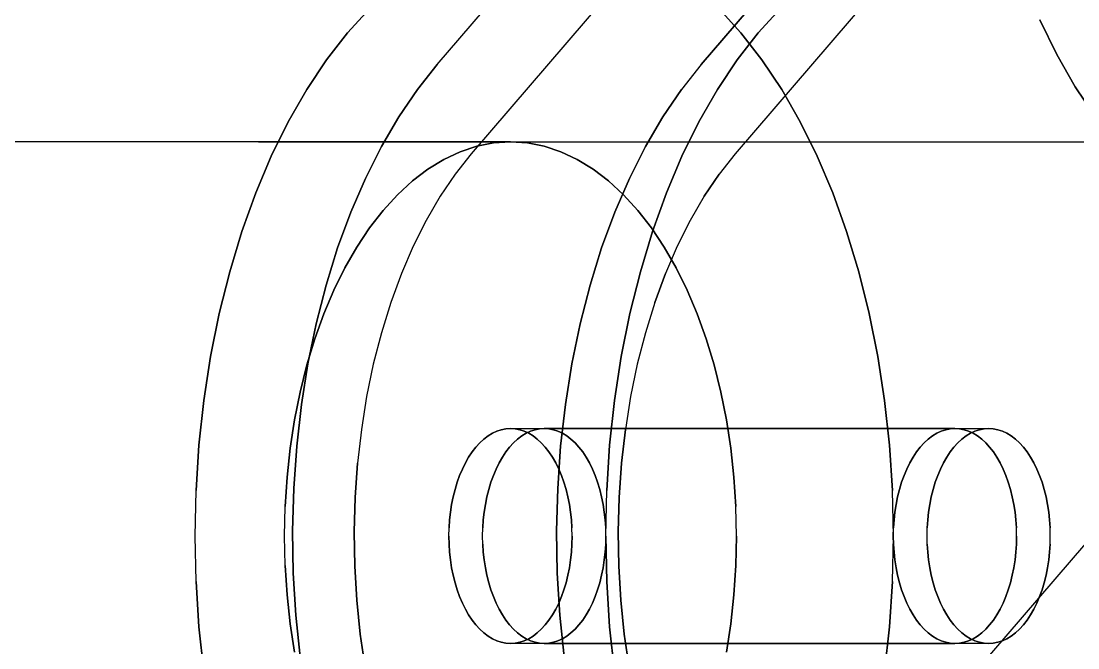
# Model space of a CAD drawing. Header units: millimetres. Extents: x -180 to 1414, y -663 to 972.
# Drawn here: x 655.39 to 684.9, y 751.88 to 769.37 of the extents above; entities that cross this region are included whole.
import ezdxf

# ---------------------------------------------------------------- set-up
doc = ezdxf.new("R2010")
doc.units = ezdxf.units.MM
doc.layers.add('SIDE', color=8, linetype='Continuous')

msp = doc.modelspace()

# ---------------------------------------------------------------- linework, layer by layer
at = {"layer": 'SIDE'}
for p, q in [((667.008, 768.157), (688.47, 793.157)), ((667.008, 768.157), (688.47, 793.157)), ((674.381, 768.157), (695.842, 793.157)), ((695.842, 793.157), (674.381, 768.157)), ((689.426, 790.663), (667.964, 765.663)), ((689.426, 790.663), (667.964, 765.663)), ((696.798, 790.663), (675.337, 765.663)), ((696.798, 790.663), (675.337, 765.663)), ((664.51, 769.046), (665.128, 769.722)), ((665.128, 769.722), (664.51, 769.046)), ((674.878, 769.722), (675.496, 769.046)), ((675.496, 769.046), (674.878, 769.722)), ((675.978, 769.046), (676.596, 769.722)), ((676.596, 769.722), (675.978, 769.046)), ((697.598, 769.337), (676.137, 744.337)), ((697.598, 769.337), (676.137, 744.337)), ((684.316, 768.437), (683.841, 769.401)), ((683.841, 769.401), (684.316, 768.437)), ((663.923, 768.291), (664.51, 769.046)), ((664.51, 769.046), (663.923, 768.291)), ((675.392, 768.291), (675.978, 769.046)), ((675.978, 769.046), (675.392, 768.291)), ((675.496, 769.046), (676.082, 768.291)), ((676.082, 768.291), (675.496, 769.046)), ((663.371, 767.462), (663.923, 768.291)), ((663.923, 768.291), (663.371, 767.462)), ((666.459, 767.464), (667.008, 768.157)), ((667.008, 768.157), (666.459, 767.464)), ((674.381, 768.157), (673.831, 767.464)), ((674.381, 768.157), (673.831, 767.464)), ((674.839, 767.462), (675.392, 768.291)), ((675.392, 768.291), (674.839, 767.462)), ((676.082, 768.291), (676.635, 767.462)), ((676.635, 767.462), (676.082, 768.291)), ((684.832, 767.538), (684.316, 768.437)), ((684.316, 768.437), (684.832, 767.538)), ((662.855, 766.563), (663.371, 767.462)), ((663.371, 767.462), (662.855, 766.563)), ((666.459, 767.464), (665.94, 766.7)), ((665.94, 766.7), (666.459, 767.464)), ((673.831, 767.464), (673.312, 766.7)), ((673.312, 766.7), (673.831, 767.464)), ((674.323, 766.563), (674.839, 767.462)), ((674.839, 767.462), (674.323, 766.563)), ((676.635, 767.462), (677.151, 766.563)), ((677.151, 766.563), (676.635, 767.462)), ((685.385, 766.709), (684.832, 767.538)), ((684.832, 767.538), (685.385, 766.709)), ((665.94, 766.7), (665.456, 765.871)), ((665.456, 765.871), (665.94, 766.7)), ((673.312, 766.7), (672.828, 765.871)), ((672.828, 765.871), (673.312, 766.7)), ((662.379, 765.599), (662.855, 766.563)), ((662.855, 766.563), (662.379, 765.599)), ((673.848, 765.599), (674.323, 766.563)), ((674.323, 766.563), (673.848, 765.599)), ((677.151, 766.563), (677.626, 765.599)), ((677.626, 765.599), (677.151, 766.563)), ((669.061, 766), (611.638, 766)), ((669.061, 766), (611.638, 766)), ((662.847, 766), (655, 766)), ((662.025, 766), (655, 766)), ((662.025, 766), (669.01, 766)), ((662.847, 766), (670.649, 766)), ((665.456, 765.871), (665.008, 764.982)), ((665.008, 764.982), (665.456, 765.871)), ((667.657, 765.724), (668.121, 765.877)), ((668.121, 765.877), (667.657, 765.724)), ((668.121, 765.877), (668.589, 765.969)), ((668.589, 765.969), (668.121, 765.877)), ((668.589, 765.969), (669.061, 766)), ((669.061, 766), (668.589, 765.969)), ((669.01, 766), (675.917, 766)), ((669.061, 766), (669.532, 765.969)), ((669.532, 765.969), (669.061, 766)), ((669.532, 765.969), (670.001, 765.877)), ((670.001, 765.877), (669.532, 765.969)), ((670.001, 765.877), (670.465, 765.724)), ((670.465, 765.724), (670.001, 765.877)), ((670.649, 766), (678.365, 766)), ((672.828, 765.871), (672.38, 764.982)), ((672.38, 764.982), (672.828, 765.871)), ((675.917, 766), (682.707, 766)), ((678.365, 766), (685.949, 766)), ((682.707, 766), (689.342, 766)), ((661.946, 764.576), (662.379, 765.599)), ((662.379, 765.599), (661.946, 764.576)), ((666.756, 765.24), (667.201, 765.511)), ((667.201, 765.511), (666.756, 765.24)), ((667.201, 765.511), (667.657, 765.724)), ((667.657, 765.724), (667.201, 765.511)), ((667.964, 765.663), (667.519, 765.101)), ((667.964, 765.663), (667.519, 765.101)), ((670.465, 765.724), (670.921, 765.511)), ((670.921, 765.511), (670.465, 765.724)), ((670.921, 765.511), (671.366, 765.24)), ((671.366, 765.24), (670.921, 765.511)), ((673.415, 764.576), (673.848, 765.599)), ((673.848, 765.599), (673.415, 764.576)), ((675.337, 765.663), (674.891, 765.101)), ((675.337, 765.663), (674.891, 765.101)), ((677.626, 765.599), (678.059, 764.576)), ((678.059, 764.576), (677.626, 765.599)), ((666.323, 764.911), (666.756, 765.24)), ((666.756, 765.24), (666.323, 764.911)), ((671.366, 765.24), (671.798, 764.911)), ((671.798, 764.911), (671.366, 765.24)), ((665.008, 764.982), (664.6, 764.036)), ((664.6, 764.036), (665.008, 764.982)), ((665.906, 764.526), (666.323, 764.911)), ((666.323, 764.911), (665.906, 764.526)), ((667.519, 765.101), (667.098, 764.482)), ((667.519, 765.101), (667.098, 764.482)), ((671.798, 764.911), (672.216, 764.526)), ((672.216, 764.526), (671.798, 764.911)), ((672.38, 764.982), (671.972, 764.036)), ((671.972, 764.036), (672.38, 764.982)), ((674.891, 765.101), (674.471, 764.482)), ((674.471, 764.482), (674.891, 765.101)), ((661.558, 763.5), (661.946, 764.576)), ((661.946, 764.576), (661.558, 763.5)), ((665.507, 764.089), (665.906, 764.526)), ((665.906, 764.526), (665.507, 764.089)), ((667.098, 764.482), (666.706, 763.81)), ((667.098, 764.482), (666.706, 763.81)), ((672.216, 764.526), (672.615, 764.089)), ((672.615, 764.089), (672.216, 764.526)), ((673.027, 763.5), (673.415, 764.576)), ((673.415, 764.576), (673.027, 763.5)), ((674.471, 764.482), (674.078, 763.81)), ((674.471, 764.482), (674.078, 763.81)), ((678.059, 764.576), (678.447, 763.5)), ((678.447, 763.5), (678.059, 764.576)), ((664.6, 764.036), (664.233, 763.04)), ((664.233, 763.04), (664.6, 764.036)), ((665.127, 763.6), (665.507, 764.089)), ((665.507, 764.089), (665.127, 763.6)), ((671.972, 764.036), (671.606, 763.04)), ((671.606, 763.04), (671.972, 764.036)), ((672.615, 764.089), (672.995, 763.6)), ((672.995, 763.6), (672.615, 764.089)), ((666.706, 763.81), (666.343, 763.089)), ((666.706, 763.81), (666.343, 763.089)), ((674.078, 763.81), (673.716, 763.089)), ((674.078, 763.81), (673.716, 763.089)), ((661.218, 762.376), (661.558, 763.5)), ((661.558, 763.5), (661.218, 762.376)), ((664.769, 763.064), (665.127, 763.6)), ((665.127, 763.6), (664.769, 763.064)), ((672.686, 762.376), (673.027, 763.5)), ((673.027, 763.5), (672.686, 762.376)), ((672.995, 763.6), (673.352, 763.064)), ((673.352, 763.064), (672.995, 763.6)), ((678.447, 763.5), (678.788, 762.376)), ((678.788, 762.376), (678.447, 763.5)), ((664.233, 763.04), (663.911, 761.999)), ((663.911, 761.999), (664.233, 763.04)), ((664.436, 762.482), (664.769, 763.064)), ((664.769, 763.064), (664.436, 762.482)), ((666.343, 763.089), (666.012, 762.323)), ((666.343, 763.089), (666.012, 762.323)), ((671.606, 763.04), (671.283, 761.999)), ((671.283, 761.999), (671.606, 763.04)), ((673.352, 763.064), (673.686, 762.482)), ((673.686, 762.482), (673.352, 763.064)), ((673.716, 763.089), (673.385, 762.323)), ((673.716, 763.089), (673.385, 762.323)), ((660.926, 761.211), (661.218, 762.376)), ((661.218, 762.376), (660.926, 761.211)), ((664.128, 761.858), (664.436, 762.482)), ((664.436, 762.482), (664.128, 761.858)), ((666.012, 762.323), (665.715, 761.516)), ((666.012, 762.323), (665.715, 761.516)), ((672.394, 761.211), (672.686, 762.376)), ((672.686, 762.376), (672.394, 761.211)), ((673.385, 762.323), (673.088, 761.516)), ((673.088, 761.516), (673.385, 762.323)), ((673.686, 762.482), (673.994, 761.858)), ((673.994, 761.858), (673.686, 762.482)), ((678.788, 762.376), (679.08, 761.211)), ((679.08, 761.211), (678.788, 762.376)), ((663.911, 761.999), (663.633, 760.919)), ((663.633, 760.919), (663.911, 761.999)), ((671.283, 761.999), (671.006, 760.919)), ((671.006, 760.919), (671.283, 761.999)), ((663.848, 761.197), (664.128, 761.858)), ((664.128, 761.858), (663.848, 761.197)), ((673.994, 761.858), (674.274, 761.197)), ((674.274, 761.197), (673.994, 761.858)), ((665.715, 761.516), (665.454, 760.672)), ((665.715, 761.516), (665.454, 760.672)), ((673.088, 761.516), (672.826, 760.672)), ((673.088, 761.516), (672.826, 760.672)), ((660.685, 760.011), (660.926, 761.211)), ((660.926, 761.211), (660.685, 760.011)), ((663.597, 760.5), (663.848, 761.197)), ((663.848, 761.197), (663.597, 760.5)), ((672.153, 760.011), (672.394, 761.211)), ((672.394, 761.211), (672.153, 760.011)), ((674.274, 761.197), (674.525, 760.5)), ((674.525, 760.5), (674.274, 761.197)), ((679.08, 761.211), (679.321, 760.011)), ((679.321, 760.011), (679.08, 761.211)), ((663.633, 760.919), (663.403, 759.806)), ((663.403, 759.806), (663.633, 760.919)), ((671.006, 760.919), (670.776, 759.806)), ((670.776, 759.806), (671.006, 760.919)), ((663.376, 759.773), (663.597, 760.5)), ((663.597, 760.5), (663.376, 759.773)), ((665.454, 760.672), (665.229, 759.797)), ((665.454, 760.672), (665.229, 759.797)), ((672.826, 760.672), (672.602, 759.797)), ((672.826, 760.672), (672.602, 759.797)), ((674.525, 760.5), (674.745, 759.773)), ((674.745, 759.773), (674.525, 760.5)), ((660.497, 758.783), (660.685, 760.011)), ((660.685, 760.011), (660.497, 758.783)), ((671.965, 758.783), (672.153, 760.011)), ((672.153, 760.011), (671.965, 758.783)), ((679.321, 760.011), (679.509, 758.783)), ((679.509, 758.783), (679.321, 760.011)), ((663.188, 759.019), (663.376, 759.773)), ((663.376, 759.773), (663.188, 759.019)), ((663.403, 759.806), (663.221, 758.666)), ((663.221, 758.666), (663.403, 759.806)), ((665.229, 759.797), (665.043, 758.895)), ((665.229, 759.797), (665.043, 758.895)), ((670.776, 759.806), (670.594, 758.666)), ((670.594, 758.666), (670.776, 759.806)), ((672.602, 759.797), (672.415, 758.895)), ((672.602, 759.797), (672.415, 758.895)), ((674.745, 759.773), (674.934, 759.019)), ((674.934, 759.019), (674.745, 759.773)), ((663.032, 758.242), (663.188, 759.019)), ((663.188, 759.019), (663.032, 758.242)), ((674.934, 759.019), (675.09, 758.242)), ((675.09, 758.242), (674.934, 759.019)), ((660.361, 757.534), (660.497, 758.783)), ((660.497, 758.783), (660.361, 757.534)), ((665.043, 758.895), (664.895, 757.971)), ((665.043, 758.895), (664.895, 757.971)), ((671.829, 757.534), (671.965, 758.783)), ((671.965, 758.783), (671.829, 757.534)), ((672.415, 758.895), (672.268, 757.971)), ((672.415, 758.895), (672.268, 757.971)), ((679.509, 758.783), (679.645, 757.534)), ((679.645, 757.534), (679.509, 758.783)), ((663.221, 758.666), (663.089, 757.505)), ((663.089, 757.505), (663.221, 758.666)), ((670.594, 758.666), (670.461, 757.505)), ((670.461, 757.505), (670.594, 758.666)), ((662.91, 757.448), (663.032, 758.242)), ((663.032, 758.242), (662.91, 757.448)), ((675.09, 758.242), (675.212, 757.448)), ((675.212, 757.448), (675.09, 758.242)), ((664.895, 757.971), (664.788, 757.03)), ((664.895, 757.971), (664.788, 757.03)), ((668.432, 757.793), (668.554, 757.867)), ((668.554, 757.867), (668.432, 757.793)), ((668.554, 757.867), (668.678, 757.925)), ((668.678, 757.925), (668.554, 757.867)), ((668.678, 757.925), (668.804, 757.966)), ((668.804, 757.966), (668.678, 757.925)), ((668.804, 757.966), (668.932, 757.992)), ((668.932, 757.992), (668.804, 757.966)), ((668.932, 757.992), (669.061, 758)), ((669.061, 758), (668.932, 757.992)), ((669.061, 758), (682.413, 758)), ((669.061, 758), (669.189, 757.992)), ((669.189, 757.992), (669.061, 758)), ((669.061, 758), (682.413, 758)), ((669.189, 757.992), (669.317, 757.966)), ((669.317, 757.966), (669.189, 757.992)), ((669.317, 757.966), (669.444, 757.925)), ((669.444, 757.925), (669.317, 757.966)), ((669.374, 757.793), (669.496, 757.867)), ((669.496, 757.867), (669.374, 757.793)), ((669.444, 757.925), (669.568, 757.867)), ((669.568, 757.867), (669.444, 757.925)), ((669.496, 757.867), (669.62, 757.925)), ((669.62, 757.925), (669.496, 757.867)), ((669.568, 757.867), (669.69, 757.793)), ((669.69, 757.793), (669.568, 757.867)), ((669.62, 757.925), (669.746, 757.966)), ((669.746, 757.966), (669.62, 757.925)), ((669.746, 757.966), (669.874, 757.992)), ((669.874, 757.992), (669.746, 757.966)), ((669.874, 757.992), (670.003, 758)), ((670.003, 758), (669.874, 757.992)), ((681.471, 758), (670.003, 758)), ((670.003, 758), (670.131, 757.992)), ((670.131, 757.992), (670.003, 758)), ((670.003, 758), (681.471, 758)), ((670.131, 757.992), (670.259, 757.966)), ((670.259, 757.966), (670.131, 757.992)), ((670.259, 757.966), (670.386, 757.925)), ((670.386, 757.925), (670.259, 757.966)), ((670.386, 757.925), (670.51, 757.867)), ((670.51, 757.867), (670.386, 757.925)), ((670.51, 757.867), (670.632, 757.793)), ((670.632, 757.793), (670.51, 757.867)), ((672.268, 757.971), (672.16, 757.03)), ((672.16, 757.03), (672.268, 757.971)), ((680.842, 757.793), (680.964, 757.867)), ((680.964, 757.867), (680.842, 757.793)), ((680.964, 757.867), (681.088, 757.925)), ((681.088, 757.925), (680.964, 757.867)), ((681.088, 757.925), (681.215, 757.966)), ((681.215, 757.966), (681.088, 757.925)), ((681.215, 757.966), (681.342, 757.992)), ((681.342, 757.992), (681.215, 757.966)), ((681.342, 757.992), (681.471, 758)), ((681.471, 758), (681.342, 757.992)), ((681.471, 758), (681.6, 757.992)), ((681.6, 757.992), (681.471, 758)), ((681.6, 757.992), (681.727, 757.966)), ((681.727, 757.966), (681.6, 757.992)), ((681.727, 757.966), (681.854, 757.925)), ((681.854, 757.925), (681.727, 757.966)), ((681.784, 757.793), (681.906, 757.867)), ((681.906, 757.867), (681.784, 757.793)), ((681.854, 757.925), (681.978, 757.867)), ((681.978, 757.867), (681.854, 757.925)), ((681.906, 757.867), (682.03, 757.925)), ((682.03, 757.925), (681.906, 757.867)), ((681.978, 757.867), (682.1, 757.793)), ((682.1, 757.793), (681.978, 757.867)), ((682.03, 757.925), (682.157, 757.966)), ((682.157, 757.966), (682.03, 757.925)), ((682.157, 757.966), (682.284, 757.992)), ((682.284, 757.992), (682.157, 757.966)), ((682.284, 757.992), (682.413, 758)), ((682.413, 758), (682.284, 757.992)), ((682.413, 758), (682.542, 757.992)), ((682.542, 757.992), (682.413, 758)), ((682.542, 757.992), (682.67, 757.966)), ((682.67, 757.966), (682.542, 757.992)), ((682.67, 757.966), (682.796, 757.925)), ((682.796, 757.925), (682.67, 757.966)), ((682.796, 757.925), (682.92, 757.867)), ((682.92, 757.867), (682.796, 757.925)), ((682.92, 757.867), (683.042, 757.793)), ((683.042, 757.793), (682.92, 757.867)), ((660.279, 756.27), (660.361, 757.534)), ((660.361, 757.534), (660.279, 756.27)), ((668.092, 757.479), (668.201, 757.598)), ((668.201, 757.598), (668.092, 757.479)), ((668.201, 757.598), (668.314, 757.703)), ((668.314, 757.703), (668.201, 757.598)), ((668.314, 757.703), (668.432, 757.793)), ((668.432, 757.793), (668.314, 757.703)), ((669.034, 757.479), (669.143, 757.598)), ((669.143, 757.598), (669.034, 757.479)), ((669.143, 757.598), (669.256, 757.703)), ((669.256, 757.703), (669.143, 757.598)), ((669.256, 757.703), (669.374, 757.793)), ((669.374, 757.793), (669.256, 757.703)), ((669.69, 757.793), (669.807, 757.703)), ((669.807, 757.703), (669.69, 757.793)), ((669.807, 757.703), (669.921, 757.598)), ((669.921, 757.598), (669.807, 757.703)), ((669.921, 757.598), (670.03, 757.479)), ((670.03, 757.479), (669.921, 757.598)), ((670.632, 757.793), (670.749, 757.703)), ((670.749, 757.703), (670.632, 757.793)), ((670.749, 757.703), (670.863, 757.598)), ((670.863, 757.598), (670.749, 757.703)), ((670.863, 757.598), (670.972, 757.479)), ((670.972, 757.479), (670.863, 757.598)), ((671.747, 756.27), (671.829, 757.534)), ((671.829, 757.534), (671.747, 756.27)), ((679.645, 757.534), (679.726, 756.27)), ((679.726, 756.27), (679.645, 757.534)), ((680.502, 757.479), (680.611, 757.598)), ((680.611, 757.598), (680.502, 757.479)), ((680.611, 757.598), (680.724, 757.703)), ((680.724, 757.703), (680.611, 757.598)), ((680.724, 757.703), (680.842, 757.793)), ((680.842, 757.793), (680.724, 757.703)), ((681.444, 757.479), (681.553, 757.598)), ((681.553, 757.598), (681.444, 757.479)), ((681.553, 757.598), (681.666, 757.703)), ((681.666, 757.703), (681.553, 757.598)), ((681.666, 757.703), (681.784, 757.793)), ((681.784, 757.793), (681.666, 757.703)), ((682.1, 757.793), (682.218, 757.703)), ((682.218, 757.703), (682.1, 757.793)), ((682.218, 757.703), (682.331, 757.598)), ((682.331, 757.598), (682.218, 757.703)), ((682.331, 757.598), (682.44, 757.479)), ((682.44, 757.479), (682.331, 757.598)), ((683.042, 757.793), (683.16, 757.703)), ((683.16, 757.703), (683.042, 757.793)), ((683.16, 757.703), (683.273, 757.598)), ((683.273, 757.598), (683.16, 757.703)), ((683.273, 757.598), (683.382, 757.479)), ((683.382, 757.479), (683.273, 757.598)), ((662.822, 756.639), (662.91, 757.448)), ((662.91, 757.448), (662.822, 756.639)), ((663.089, 757.505), (663.007, 756.33)), ((663.007, 756.33), (663.089, 757.505)), ((667.89, 757.199), (667.988, 757.346)), ((667.988, 757.346), (667.89, 757.199)), ((667.988, 757.346), (668.092, 757.479)), ((668.092, 757.479), (667.988, 757.346)), ((668.833, 757.199), (668.93, 757.346)), ((668.93, 757.346), (668.833, 757.199)), ((668.93, 757.346), (669.034, 757.479)), ((669.034, 757.479), (668.93, 757.346)), ((670.03, 757.479), (670.134, 757.346)), ((670.134, 757.346), (670.03, 757.479)), ((670.134, 757.346), (670.231, 757.199)), ((670.231, 757.199), (670.134, 757.346)), ((670.461, 757.505), (670.379, 756.33)), ((670.379, 756.33), (670.461, 757.505)), ((670.972, 757.479), (671.076, 757.346)), ((671.076, 757.346), (670.972, 757.479)), ((671.076, 757.346), (671.173, 757.199)), ((671.173, 757.199), (671.076, 757.346)), ((675.212, 757.448), (675.3, 756.639)), ((675.3, 756.639), (675.212, 757.448)), ((680.301, 757.199), (680.398, 757.346)), ((680.398, 757.346), (680.301, 757.199)), ((680.398, 757.346), (680.502, 757.479)), ((680.502, 757.479), (680.398, 757.346)), ((681.243, 757.199), (681.34, 757.346)), ((681.34, 757.346), (681.243, 757.199)), ((681.34, 757.346), (681.444, 757.479)), ((681.444, 757.479), (681.34, 757.346)), ((682.44, 757.479), (682.544, 757.346)), ((682.544, 757.346), (682.44, 757.479)), ((682.544, 757.346), (682.641, 757.199)), ((682.641, 757.199), (682.544, 757.346)), ((683.382, 757.479), (683.486, 757.346)), ((683.486, 757.346), (683.382, 757.479)), ((683.486, 757.346), (683.583, 757.199)), ((683.583, 757.199), (683.486, 757.346)), ((664.788, 757.03), (664.721, 756.078)), ((664.721, 756.078), (664.788, 757.03)), ((667.716, 756.87), (667.799, 757.041)), ((667.799, 757.041), (667.716, 756.87)), ((667.799, 757.041), (667.89, 757.199)), ((667.89, 757.199), (667.799, 757.041)), ((668.658, 756.87), (668.742, 757.041)), ((668.742, 757.041), (668.658, 756.87)), ((668.742, 757.041), (668.833, 757.199)), ((668.833, 757.199), (668.742, 757.041)), ((670.231, 757.199), (670.322, 757.041)), ((670.322, 757.041), (670.231, 757.199)), ((670.322, 757.041), (670.406, 756.87)), ((670.406, 756.87), (670.322, 757.041)), ((671.173, 757.199), (671.264, 757.041)), ((671.264, 757.041), (671.173, 757.199)), ((671.264, 757.041), (671.348, 756.87)), ((671.348, 756.87), (671.264, 757.041)), ((672.16, 757.03), (672.094, 756.078)), ((672.094, 756.078), (672.16, 757.03)), ((680.126, 756.87), (680.21, 757.041)), ((680.21, 757.041), (680.126, 756.87)), ((680.21, 757.041), (680.301, 757.199)), ((680.301, 757.199), (680.21, 757.041)), ((681.068, 756.87), (681.152, 757.041)), ((681.152, 757.041), (681.068, 756.87)), ((681.152, 757.041), (681.243, 757.199)), ((681.243, 757.199), (681.152, 757.041)), ((682.641, 757.199), (682.732, 757.041)), ((682.732, 757.041), (682.641, 757.199)), ((682.732, 757.041), (682.816, 756.87)), ((682.816, 756.87), (682.732, 757.041)), ((683.583, 757.199), (683.674, 757.041)), ((683.674, 757.041), (683.583, 757.199)), ((683.674, 757.041), (683.758, 756.87)), ((683.758, 756.87), (683.674, 757.041)), ((662.769, 755.822), (662.822, 756.639)), ((662.822, 756.639), (662.769, 755.822)), ((667.571, 756.5), (667.639, 756.69)), ((667.639, 756.69), (667.571, 756.5)), ((667.639, 756.69), (667.716, 756.87)), ((667.716, 756.87), (667.639, 756.69)), ((668.513, 756.5), (668.581, 756.69)), ((668.581, 756.69), (668.513, 756.5)), ((668.581, 756.69), (668.658, 756.87)), ((668.658, 756.87), (668.581, 756.69)), ((670.406, 756.87), (670.483, 756.69)), ((670.483, 756.69), (670.406, 756.87)), ((670.483, 756.69), (670.551, 756.5)), ((670.551, 756.5), (670.483, 756.69)), ((671.348, 756.87), (671.425, 756.69)), ((671.425, 756.69), (671.348, 756.87)), ((671.425, 756.69), (671.493, 756.5)), ((671.493, 756.5), (671.425, 756.69)), ((675.3, 756.639), (675.353, 755.822)), ((675.353, 755.822), (675.3, 756.639)), ((679.981, 756.5), (680.049, 756.69)), ((680.049, 756.69), (679.981, 756.5)), ((680.049, 756.69), (680.126, 756.87)), ((680.126, 756.87), (680.049, 756.69)), ((680.923, 756.5), (680.991, 756.69)), ((680.991, 756.69), (680.923, 756.5)), ((680.991, 756.69), (681.068, 756.87)), ((681.068, 756.87), (680.991, 756.69)), ((682.816, 756.87), (682.893, 756.69)), ((682.893, 756.69), (682.816, 756.87)), ((682.893, 756.69), (682.961, 756.5)), ((682.961, 756.5), (682.893, 756.69)), ((683.758, 756.87), (683.835, 756.69)), ((683.835, 756.69), (683.758, 756.87)), ((683.835, 756.69), (683.903, 756.5)), ((683.903, 756.5), (683.835, 756.69)), ((667.511, 756.302), (667.571, 756.5)), ((667.571, 756.5), (667.511, 756.302)), ((668.453, 756.302), (668.513, 756.5)), ((668.513, 756.5), (668.453, 756.302)), ((670.551, 756.5), (670.611, 756.302)), ((670.611, 756.302), (670.551, 756.5)), ((671.493, 756.5), (671.553, 756.302)), ((671.553, 756.302), (671.493, 756.5)), ((679.921, 756.302), (679.981, 756.5)), ((679.981, 756.5), (679.921, 756.302)), ((680.863, 756.302), (680.923, 756.5)), ((680.923, 756.5), (680.863, 756.302)), ((682.961, 756.5), (683.021, 756.302)), ((683.021, 756.302), (682.961, 756.5)), ((683.903, 756.5), (683.963, 756.302)), ((683.963, 756.302), (683.903, 756.5)), ((660.252, 755), (660.279, 756.27)), ((660.252, 755), (660.279, 756.27)), ((663.007, 756.33), (662.975, 755.148)), ((662.975, 755.148), (663.007, 756.33)), ((664.721, 756.078), (664.696, 755.12)), ((664.696, 755.12), (664.721, 756.078)), ((667.417, 755.884), (667.459, 756.096)), ((667.459, 756.096), (667.417, 755.884)), ((667.459, 756.096), (667.511, 756.302)), ((667.511, 756.302), (667.459, 756.096)), ((668.359, 755.884), (668.401, 756.096)), ((668.401, 756.096), (668.359, 755.884)), ((668.401, 756.096), (668.453, 756.302)), ((668.453, 756.302), (668.401, 756.096)), ((670.379, 756.33), (670.347, 755.148)), ((670.347, 755.148), (670.379, 756.33)), ((670.611, 756.302), (670.663, 756.096)), ((670.663, 756.096), (670.611, 756.302)), ((670.663, 756.096), (670.705, 755.884)), ((670.705, 755.884), (670.663, 756.096)), ((671.553, 756.302), (671.605, 756.096)), ((671.605, 756.096), (671.553, 756.302)), ((671.605, 756.096), (671.647, 755.884)), ((671.647, 755.884), (671.605, 756.096)), ((671.72, 755), (671.747, 756.27)), ((671.72, 755), (671.747, 756.27)), ((672.094, 756.078), (672.068, 755.12)), ((672.068, 755.12), (672.094, 756.078)), ((679.754, 755), (679.726, 756.27)), ((679.754, 755), (679.726, 756.27)), ((679.827, 755.884), (679.869, 756.096)), ((679.869, 756.096), (679.827, 755.884)), ((679.869, 756.096), (679.921, 756.302)), ((679.921, 756.302), (679.869, 756.096)), ((680.769, 755.884), (680.811, 756.096)), ((680.811, 756.096), (680.769, 755.884)), ((680.811, 756.096), (680.863, 756.302)), ((680.863, 756.302), (680.811, 756.096)), ((683.021, 756.302), (683.073, 756.096)), ((683.073, 756.096), (683.021, 756.302)), ((683.073, 756.096), (683.115, 755.884)), ((683.115, 755.884), (683.073, 756.096)), ((683.963, 756.302), (684.015, 756.096)), ((684.015, 756.096), (683.963, 756.302)), ((684.015, 756.096), (684.057, 755.884)), ((684.057, 755.884), (684.015, 756.096)), ((662.752, 755), (662.769, 755.822)), ((662.752, 755), (662.769, 755.822)), ((667.383, 755.668), (667.417, 755.884)), ((667.417, 755.884), (667.383, 755.668)), ((668.325, 755.668), (668.359, 755.884)), ((668.359, 755.884), (668.325, 755.668)), ((670.705, 755.884), (670.738, 755.668)), ((670.738, 755.668), (670.705, 755.884)), ((671.647, 755.884), (671.68, 755.668)), ((671.68, 755.668), (671.647, 755.884)), ((675.37, 755), (675.353, 755.822)), ((675.37, 755), (675.353, 755.822)), ((679.793, 755.668), (679.827, 755.884)), ((679.827, 755.884), (679.793, 755.668)), ((680.735, 755.668), (680.769, 755.884)), ((680.769, 755.884), (680.735, 755.668)), ((683.115, 755.884), (683.149, 755.668)), ((683.149, 755.668), (683.115, 755.884)), ((684.057, 755.884), (684.091, 755.668)), ((684.091, 755.668), (684.057, 755.884)), ((667.359, 755.447), (667.383, 755.668)), ((667.383, 755.668), (667.359, 755.447)), ((668.301, 755.447), (668.325, 755.668)), ((668.325, 755.668), (668.301, 755.447)), ((670.738, 755.668), (670.762, 755.447)), ((670.762, 755.447), (670.738, 755.668)), ((671.68, 755.668), (671.704, 755.447)), ((671.704, 755.447), (671.68, 755.668)), ((679.77, 755.447), (679.793, 755.668)), ((679.793, 755.668), (679.77, 755.447)), ((680.712, 755.447), (680.735, 755.668)), ((680.735, 755.668), (680.712, 755.447)), ((683.149, 755.668), (683.173, 755.447)), ((683.173, 755.447), (683.149, 755.668)), ((684.091, 755.668), (684.115, 755.447)), ((684.115, 755.447), (684.091, 755.668)), ((667.34, 755), (667.345, 755.224)), ((667.34, 755), (667.345, 755.224)), ((667.345, 755.224), (667.359, 755.447)), ((667.359, 755.447), (667.345, 755.224)), ((668.282, 755), (668.287, 755.224)), ((668.282, 755), (668.287, 755.224)), ((668.287, 755.224), (668.301, 755.447)), ((668.301, 755.447), (668.287, 755.224)), ((670.762, 755.447), (670.777, 755.224)), ((670.777, 755.224), (670.762, 755.447)), ((670.782, 755), (670.777, 755.224)), ((670.782, 755), (670.777, 755.224)), ((671.704, 755.447), (671.719, 755.224)), ((671.719, 755.224), (671.704, 755.447)), ((671.724, 755), (671.719, 755.224)), ((671.724, 755), (671.719, 755.224)), ((679.75, 755), (679.755, 755.224)), ((679.75, 755), (679.755, 755.224)), ((679.755, 755.224), (679.77, 755.447)), ((679.77, 755.447), (679.755, 755.224)), ((680.692, 755), (680.697, 755.224)), ((680.692, 755), (680.697, 755.224)), ((680.697, 755.224), (680.712, 755.447)), ((680.712, 755.447), (680.697, 755.224)), ((683.173, 755.447), (683.187, 755.224)), ((683.187, 755.224), (683.173, 755.447)), ((683.192, 755), (683.187, 755.224)), ((683.192, 755), (683.187, 755.224)), ((684.115, 755.447), (684.129, 755.224)), ((684.129, 755.224), (684.115, 755.447)), ((684.134, 755), (684.129, 755.224)), ((684.134, 755), (684.129, 755.224)), ((660.279, 753.73), (660.252, 755)), ((660.279, 753.73), (660.252, 755)), ((662.769, 754.178), (662.752, 755)), ((662.769, 754.178), (662.752, 755)), ((662.975, 755.148), (662.994, 753.965)), ((662.994, 753.965), (662.975, 755.148)), ((664.696, 755.12), (664.711, 754.161)), ((664.711, 754.161), (664.696, 755.12)), ((667.345, 754.776), (667.34, 755)), ((667.34, 755), (667.345, 754.776)), ((668.287, 754.776), (668.282, 755)), ((668.287, 754.776), (668.282, 755)), ((670.347, 755.148), (670.366, 753.965)), ((670.366, 753.965), (670.347, 755.148)), ((670.782, 755), (670.777, 754.776)), ((670.777, 754.776), (670.782, 755)), ((671.719, 754.776), (671.724, 755)), ((671.719, 754.776), (671.724, 755)), ((671.747, 753.73), (671.72, 755)), ((671.72, 755), (671.747, 753.73)), ((672.068, 755.12), (672.083, 754.161)), ((672.083, 754.161), (672.068, 755.12)), ((675.37, 755), (675.353, 754.178)), ((675.353, 754.178), (675.37, 755)), ((679.726, 753.73), (679.754, 755)), ((679.726, 753.73), (679.754, 755)), ((679.755, 754.776), (679.75, 755)), ((679.75, 755), (679.755, 754.776)), ((680.697, 754.776), (680.692, 755)), ((680.697, 754.776), (680.692, 755)), ((683.192, 755), (683.187, 754.776)), ((683.187, 754.776), (683.192, 755)), ((684.129, 754.776), (684.134, 755)), ((684.129, 754.776), (684.134, 755)), ((667.359, 754.553), (667.345, 754.776)), ((667.345, 754.776), (667.359, 754.553)), ((668.301, 754.553), (668.287, 754.776)), ((668.287, 754.776), (668.301, 754.553)), ((670.777, 754.776), (670.762, 754.553)), ((670.762, 754.553), (670.777, 754.776)), ((671.719, 754.776), (671.704, 754.553)), ((671.704, 754.553), (671.719, 754.776)), ((679.77, 754.553), (679.755, 754.776)), ((679.755, 754.776), (679.77, 754.553)), ((680.712, 754.553), (680.697, 754.776)), ((680.697, 754.776), (680.712, 754.553)), ((683.187, 754.776), (683.173, 754.553)), ((683.173, 754.553), (683.187, 754.776)), ((684.129, 754.776), (684.115, 754.553)), ((684.115, 754.553), (684.129, 754.776)), ((667.383, 754.332), (667.359, 754.553)), ((667.359, 754.553), (667.383, 754.332)), ((667.417, 754.116), (667.383, 754.332)), ((667.383, 754.332), (667.417, 754.116)), ((668.325, 754.332), (668.301, 754.553)), ((668.301, 754.553), (668.325, 754.332)), ((668.359, 754.116), (668.325, 754.332)), ((668.325, 754.332), (668.359, 754.116)), ((670.738, 754.332), (670.705, 754.116)), ((670.705, 754.116), (670.738, 754.332)), ((670.762, 754.553), (670.738, 754.332)), ((670.738, 754.332), (670.762, 754.553)), ((671.68, 754.332), (671.647, 754.116)), ((671.647, 754.116), (671.68, 754.332)), ((671.704, 754.553), (671.68, 754.332)), ((671.68, 754.332), (671.704, 754.553)), ((679.793, 754.332), (679.77, 754.553)), ((679.77, 754.553), (679.793, 754.332)), ((679.827, 754.116), (679.793, 754.332)), ((679.793, 754.332), (679.827, 754.116)), ((680.735, 754.332), (680.712, 754.553)), ((680.712, 754.553), (680.735, 754.332)), ((680.769, 754.116), (680.735, 754.332)), ((680.735, 754.332), (680.769, 754.116)), ((683.149, 754.332), (683.115, 754.116)), ((683.115, 754.116), (683.149, 754.332)), ((683.173, 754.553), (683.149, 754.332)), ((683.149, 754.332), (683.173, 754.553)), ((684.091, 754.332), (684.057, 754.116)), ((684.057, 754.116), (684.091, 754.332)), ((684.115, 754.553), (684.091, 754.332)), ((684.091, 754.332), (684.115, 754.553)), ((662.822, 753.361), (662.769, 754.178)), ((662.769, 754.178), (662.822, 753.361)), ((664.711, 754.161), (664.767, 753.208)), ((664.767, 753.208), (664.711, 754.161)), ((667.459, 753.904), (667.417, 754.116)), ((667.417, 754.116), (667.459, 753.904)), ((668.401, 753.904), (668.359, 754.116)), ((668.359, 754.116), (668.401, 753.904)), ((670.705, 754.116), (670.663, 753.904)), ((670.663, 753.904), (670.705, 754.116)), ((671.647, 754.116), (671.605, 753.904)), ((671.605, 753.904), (671.647, 754.116)), ((672.083, 754.161), (672.14, 753.208)), ((672.14, 753.208), (672.083, 754.161)), ((675.353, 754.178), (675.3, 753.361)), ((675.3, 753.361), (675.353, 754.178)), ((679.869, 753.904), (679.827, 754.116)), ((679.827, 754.116), (679.869, 753.904)), ((680.811, 753.904), (680.769, 754.116)), ((680.769, 754.116), (680.811, 753.904)), ((683.115, 754.116), (683.073, 753.904)), ((683.073, 753.904), (683.115, 754.116)), ((684.057, 754.116), (684.015, 753.904)), ((684.015, 753.904), (684.057, 754.116)), ((660.361, 752.466), (660.279, 753.73)), ((660.279, 753.73), (660.361, 752.466)), ((662.994, 753.965), (663.064, 752.788)), ((663.064, 752.788), (662.994, 753.965)), ((667.511, 753.698), (667.459, 753.904)), ((667.459, 753.904), (667.511, 753.698)), ((667.571, 753.5), (667.511, 753.698)), ((667.511, 753.698), (667.571, 753.5)), ((668.453, 753.698), (668.401, 753.904)), ((668.401, 753.904), (668.453, 753.698)), ((668.513, 753.5), (668.453, 753.698)), ((668.453, 753.698), (668.513, 753.5)), ((670.366, 753.965), (670.436, 752.788)), ((670.436, 752.788), (670.366, 753.965)), ((670.611, 753.698), (670.551, 753.5)), ((670.551, 753.5), (670.611, 753.698)), ((670.663, 753.904), (670.611, 753.698)), ((670.611, 753.698), (670.663, 753.904)), ((671.553, 753.698), (671.493, 753.5)), ((671.493, 753.5), (671.553, 753.698)), ((671.605, 753.904), (671.553, 753.698)), ((671.553, 753.698), (671.605, 753.904)), ((671.829, 752.466), (671.747, 753.73)), ((671.747, 753.73), (671.829, 752.466)), ((679.726, 753.73), (679.645, 752.466)), ((679.645, 752.466), (679.726, 753.73)), ((679.921, 753.698), (679.869, 753.904)), ((679.869, 753.904), (679.921, 753.698)), ((679.981, 753.5), (679.921, 753.698)), ((679.921, 753.698), (679.981, 753.5)), ((680.863, 753.698), (680.811, 753.904)), ((680.811, 753.904), (680.863, 753.698)), ((680.923, 753.5), (680.863, 753.698)), ((680.863, 753.698), (680.923, 753.5)), ((683.021, 753.698), (682.961, 753.5)), ((682.961, 753.5), (683.021, 753.698)), ((683.073, 753.904), (683.021, 753.698)), ((683.021, 753.698), (683.073, 753.904)), ((683.963, 753.698), (683.903, 753.5)), ((683.903, 753.5), (683.963, 753.698)), ((684.015, 753.904), (683.963, 753.698)), ((683.963, 753.698), (684.015, 753.904)), ((667.639, 753.31), (667.571, 753.5)), ((667.571, 753.5), (667.639, 753.31)), ((668.581, 753.31), (668.513, 753.5)), ((668.513, 753.5), (668.581, 753.31)), ((670.551, 753.5), (670.483, 753.31)), ((670.483, 753.31), (670.551, 753.5)), ((671.493, 753.5), (671.425, 753.31)), ((671.425, 753.31), (671.493, 753.5)), ((680.049, 753.31), (679.981, 753.5)), ((679.981, 753.5), (680.049, 753.31)), ((680.991, 753.31), (680.923, 753.5)), ((680.923, 753.5), (680.991, 753.31)), ((682.961, 753.5), (682.893, 753.31)), ((682.893, 753.31), (682.961, 753.5)), ((683.903, 753.5), (683.835, 753.31)), ((683.835, 753.31), (683.903, 753.5)), ((662.91, 752.552), (662.822, 753.361)), ((662.822, 753.361), (662.91, 752.552)), ((664.767, 753.208), (664.865, 752.264)), ((664.865, 752.264), (664.767, 753.208)), ((667.716, 753.13), (667.639, 753.31)), ((667.639, 753.31), (667.716, 753.13)), ((667.799, 752.959), (667.716, 753.13)), ((667.716, 753.13), (667.799, 752.959)), ((668.658, 753.13), (668.581, 753.31)), ((668.581, 753.31), (668.658, 753.13)), ((668.742, 752.959), (668.658, 753.13)), ((668.658, 753.13), (668.742, 752.959)), ((670.406, 753.13), (670.322, 752.959)), ((670.322, 752.959), (670.406, 753.13)), ((670.483, 753.31), (670.406, 753.13)), ((670.406, 753.13), (670.483, 753.31)), ((671.348, 753.13), (671.264, 752.959)), ((671.264, 752.959), (671.348, 753.13)), ((671.425, 753.31), (671.348, 753.13)), ((671.348, 753.13), (671.425, 753.31)), ((672.14, 753.208), (672.237, 752.264)), ((672.237, 752.264), (672.14, 753.208)), ((675.3, 753.361), (675.212, 752.552)), ((675.212, 752.552), (675.3, 753.361)), ((680.126, 753.13), (680.049, 753.31)), ((680.049, 753.31), (680.126, 753.13)), ((680.21, 752.959), (680.126, 753.13)), ((680.126, 753.13), (680.21, 752.959)), ((681.068, 753.13), (680.991, 753.31)), ((680.991, 753.31), (681.068, 753.13)), ((681.152, 752.959), (681.068, 753.13)), ((681.068, 753.13), (681.152, 752.959)), ((682.816, 753.13), (682.732, 752.959)), ((682.732, 752.959), (682.816, 753.13)), ((682.893, 753.31), (682.816, 753.13)), ((682.816, 753.13), (682.893, 753.31)), ((683.758, 753.13), (683.674, 752.959)), ((683.674, 752.959), (683.758, 753.13)), ((683.835, 753.31), (683.758, 753.13)), ((683.758, 753.13), (683.835, 753.31)), ((667.89, 752.801), (667.799, 752.959)), ((667.799, 752.959), (667.89, 752.801)), ((667.988, 752.654), (667.89, 752.801)), ((667.89, 752.801), (667.988, 752.654)), ((668.833, 752.801), (668.742, 752.959)), ((668.742, 752.959), (668.833, 752.801)), ((668.93, 752.654), (668.833, 752.801)), ((668.833, 752.801), (668.93, 752.654)), ((670.231, 752.801), (670.134, 752.654)), ((670.134, 752.654), (670.231, 752.801)), ((670.322, 752.959), (670.231, 752.801)), ((670.231, 752.801), (670.322, 752.959)), ((671.173, 752.801), (671.076, 752.654)), ((671.076, 752.654), (671.173, 752.801)), ((671.264, 752.959), (671.173, 752.801)), ((671.173, 752.801), (671.264, 752.959)), ((680.301, 752.801), (680.21, 752.959)), ((680.21, 752.959), (680.301, 752.801)), ((680.398, 752.654), (680.301, 752.801)), ((680.301, 752.801), (680.398, 752.654)), ((681.243, 752.801), (681.152, 752.959)), ((681.152, 752.959), (681.243, 752.801)), ((681.34, 752.654), (681.243, 752.801)), ((681.243, 752.801), (681.34, 752.654)), ((682.641, 752.801), (682.544, 752.654)), ((682.544, 752.654), (682.641, 752.801)), ((682.732, 752.959), (682.641, 752.801)), ((682.641, 752.801), (682.732, 752.959)), ((683.583, 752.801), (683.486, 752.654)), ((683.486, 752.654), (683.583, 752.801)), ((683.674, 752.959), (683.583, 752.801)), ((683.583, 752.801), (683.674, 752.959)), ((663.032, 751.758), (662.91, 752.552)), ((662.91, 752.552), (663.032, 751.758)), ((663.064, 752.788), (663.184, 751.624)), ((663.184, 751.624), (663.064, 752.788)), ((668.092, 752.521), (667.988, 752.654)), ((667.988, 752.654), (668.092, 752.521)), ((668.201, 752.402), (668.092, 752.521)), ((668.092, 752.521), (668.201, 752.402)), ((669.034, 752.521), (668.93, 752.654)), ((668.93, 752.654), (669.034, 752.521)), ((669.143, 752.402), (669.034, 752.521)), ((669.034, 752.521), (669.143, 752.402)), ((670.03, 752.521), (669.921, 752.402)), ((669.921, 752.402), (670.03, 752.521)), ((670.134, 752.654), (670.03, 752.521)), ((670.03, 752.521), (670.134, 752.654)), ((670.436, 752.788), (670.556, 751.624)), ((670.556, 751.624), (670.436, 752.788)), ((670.972, 752.521), (670.863, 752.402)), ((670.863, 752.402), (670.972, 752.521)), ((671.076, 752.654), (670.972, 752.521)), ((670.972, 752.521), (671.076, 752.654)), ((675.212, 752.552), (675.09, 751.758)), ((675.09, 751.758), (675.212, 752.552)), ((680.502, 752.521), (680.398, 752.654)), ((680.398, 752.654), (680.502, 752.521)), ((680.611, 752.402), (680.502, 752.521)), ((680.502, 752.521), (680.611, 752.402)), ((681.444, 752.521), (681.34, 752.654)), ((681.34, 752.654), (681.444, 752.521)), ((681.553, 752.402), (681.444, 752.521)), ((681.444, 752.521), (681.553, 752.402)), ((682.44, 752.521), (682.331, 752.402)), ((682.331, 752.402), (682.44, 752.521)), ((682.544, 752.654), (682.44, 752.521)), ((682.44, 752.521), (682.544, 752.654)), ((683.382, 752.521), (683.273, 752.402)), ((683.273, 752.402), (683.382, 752.521)), ((683.486, 752.654), (683.382, 752.521)), ((683.382, 752.521), (683.486, 752.654)), ((660.497, 751.217), (660.361, 752.466)), ((660.361, 752.466), (660.497, 751.217)), ((664.865, 752.264), (665.002, 751.335)), ((665.002, 751.335), (664.865, 752.264)), ((668.314, 752.297), (668.201, 752.402)), ((668.201, 752.402), (668.314, 752.297)), ((668.432, 752.207), (668.314, 752.297)), ((668.314, 752.297), (668.432, 752.207)), ((669.256, 752.297), (669.143, 752.402)), ((669.143, 752.402), (669.256, 752.297)), ((669.374, 752.207), (669.256, 752.297)), ((669.256, 752.297), (669.374, 752.207)), ((669.807, 752.297), (669.69, 752.207)), ((669.69, 752.207), (669.807, 752.297)), ((669.921, 752.402), (669.807, 752.297)), ((669.807, 752.297), (669.921, 752.402)), ((670.749, 752.297), (670.632, 752.207)), ((670.632, 752.207), (670.749, 752.297)), ((670.863, 752.402), (670.749, 752.297)), ((670.749, 752.297), (670.863, 752.402)), ((671.965, 751.217), (671.829, 752.466)), ((671.829, 752.466), (671.965, 751.217)), ((672.237, 752.264), (672.374, 751.335)), ((672.374, 751.335), (672.237, 752.264)), ((679.645, 752.466), (679.509, 751.217)), ((679.509, 751.217), (679.645, 752.466)), ((680.724, 752.297), (680.611, 752.402)), ((680.611, 752.402), (680.724, 752.297)), ((680.842, 752.207), (680.724, 752.297)), ((680.724, 752.297), (680.842, 752.207)), ((681.666, 752.297), (681.553, 752.402)), ((681.553, 752.402), (681.666, 752.297)), ((681.784, 752.207), (681.666, 752.297)), ((681.666, 752.297), (681.784, 752.207)), ((682.218, 752.297), (682.1, 752.207)), ((682.1, 752.207), (682.218, 752.297)), ((682.331, 752.402), (682.218, 752.297)), ((682.218, 752.297), (682.331, 752.402)), ((683.16, 752.297), (683.042, 752.207)), ((683.042, 752.207), (683.16, 752.297)), ((683.273, 752.402), (683.16, 752.297)), ((683.16, 752.297), (683.273, 752.402)), ((668.554, 752.133), (668.432, 752.207)), ((668.432, 752.207), (668.554, 752.133)), ((668.678, 752.075), (668.554, 752.133)), ((668.554, 752.133), (668.678, 752.075)), ((668.804, 752.034), (668.678, 752.075)), ((668.678, 752.075), (668.804, 752.034)), ((668.932, 752.008), (668.804, 752.034)), ((668.804, 752.034), (668.932, 752.008)), ((669.061, 752), (668.932, 752.008)), ((668.932, 752.008), (669.061, 752)), ((669.189, 752.008), (669.061, 752)), ((669.061, 752), (669.189, 752.008)), ((682.413, 752), (669.061, 752)), ((682.413, 752), (669.061, 752)), ((669.317, 752.034), (669.189, 752.008)), ((669.189, 752.008), (669.317, 752.034)), ((669.444, 752.075), (669.317, 752.034)), ((669.317, 752.034), (669.444, 752.075)), ((669.496, 752.133), (669.374, 752.207)), ((669.374, 752.207), (669.496, 752.133)), ((669.568, 752.133), (669.444, 752.075)), ((669.444, 752.075), (669.568, 752.133)), ((669.62, 752.075), (669.496, 752.133)), ((669.496, 752.133), (669.62, 752.075)), ((669.69, 752.207), (669.568, 752.133)), ((669.568, 752.133), (669.69, 752.207)), ((669.746, 752.034), (669.62, 752.075)), ((669.62, 752.075), (669.746, 752.034)), ((669.874, 752.008), (669.746, 752.034)), ((669.746, 752.034), (669.874, 752.008)), ((670.003, 752), (669.874, 752.008)), ((669.874, 752.008), (670.003, 752)), ((670.131, 752.008), (670.003, 752)), ((670.003, 752), (670.131, 752.008)), ((670.003, 752), (681.471, 752)), ((670.003, 752), (681.471, 752)), ((670.259, 752.034), (670.131, 752.008)), ((670.131, 752.008), (670.259, 752.034)), ((670.386, 752.075), (670.259, 752.034)), ((670.259, 752.034), (670.386, 752.075)), ((670.51, 752.133), (670.386, 752.075)), ((670.386, 752.075), (670.51, 752.133)), ((670.632, 752.207), (670.51, 752.133)), ((670.51, 752.133), (670.632, 752.207)), ((680.964, 752.133), (680.842, 752.207)), ((680.842, 752.207), (680.964, 752.133)), ((681.088, 752.075), (680.964, 752.133)), ((680.964, 752.133), (681.088, 752.075)), ((681.215, 752.034), (681.088, 752.075)), ((681.088, 752.075), (681.215, 752.034)), ((681.342, 752.008), (681.215, 752.034)), ((681.215, 752.034), (681.342, 752.008)), ((681.471, 752), (681.342, 752.008)), ((681.342, 752.008), (681.471, 752)), ((681.6, 752.008), (681.471, 752)), ((681.471, 752), (681.6, 752.008)), ((681.727, 752.034), (681.6, 752.008)), ((681.6, 752.008), (681.727, 752.034)), ((681.854, 752.075), (681.727, 752.034)), ((681.727, 752.034), (681.854, 752.075)), ((681.906, 752.133), (681.784, 752.207)), ((681.784, 752.207), (681.906, 752.133)), ((681.978, 752.133), (681.854, 752.075)), ((681.854, 752.075), (681.978, 752.133)), ((682.03, 752.075), (681.906, 752.133)), ((681.906, 752.133), (682.03, 752.075)), ((682.1, 752.207), (681.978, 752.133)), ((681.978, 752.133), (682.1, 752.207)), ((682.157, 752.034), (682.03, 752.075)), ((682.03, 752.075), (682.157, 752.034)), ((682.284, 752.008), (682.157, 752.034)), ((682.157, 752.034), (682.284, 752.008)), ((682.413, 752), (682.284, 752.008)), ((682.284, 752.008), (682.413, 752)), ((682.542, 752.008), (682.413, 752)), ((682.413, 752), (682.542, 752.008)), ((682.67, 752.034), (682.542, 752.008)), ((682.542, 752.008), (682.67, 752.034)), ((682.796, 752.075), (682.67, 752.034)), ((682.67, 752.034), (682.796, 752.075)), ((682.92, 752.133), (682.796, 752.075)), ((682.796, 752.075), (682.92, 752.133)), ((683.042, 752.207), (682.92, 752.133)), ((682.92, 752.133), (683.042, 752.207))]:
    msp.add_line(p, q, dxfattribs=at)

doc.saveas('drawing.dxf')
